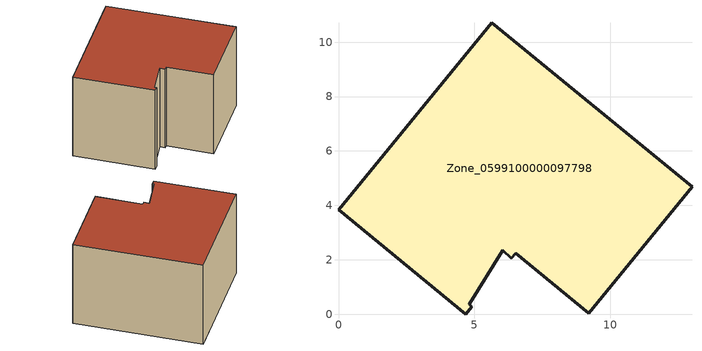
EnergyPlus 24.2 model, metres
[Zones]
Zone_0599100000097798
 floor ground (C_G): 4.68,0 0,3.83 5.63,10.71 13,4.68 9.2,0.03 6.51,2.24 6.36,2.05 6.05,2.35 4.81,0.36 4.9,0.27 z0
 wall outside (C_F): 5.63,10.71 0,3.83 4.68,0 4.9,0.27 4.81,0.36 6.05,2.35 6.36,2.05 6.51,2.24 9.2,0.03 13,4.68 5.63,10.71 z0:6.82
 roof outside (C_R): 0,3.83 4.68,0 4.9,0.27 4.81,0.36 6.05,2.35 6.36,2.05 6.51,2.24 9.2,0.03 13,4.68 5.63,10.71 z6.82
[BUILDING]
Pand.0599100000097798: North Axis=0; Terrain=City; Loads Convergence Tolerance Value=0.04; Temperature Convergence Tolerance Value=0.4; Solar Distribution=FullExterior; Maximum Number of Warmup Days=25; Minimum Number of Warmup Days=1
[Site:Location]
Rotterdam.The.Hague.AP_ZH_NLD Design_Conditions: Latitude=51.96; Longitude=4.45; Time Zone=1; Elevation=-4.5
[SITE:GROUNDTEMPERATURE:BUILDINGSURFACE]
18, 18, 18, 18, 18, 18, 18, 18, 18, 18, 18, 18
[MATERIAL] Thermal Absorptance=0.9; Solar Absorptance=0.7; Visible Absorptance=0.7
Name | Roughness | Thickness | Conductivity | Density | Specific Heat
G.TC.1946-1964 | MediumSmooth | 0.15 | 1 | 540 | 1210
F.TC.1946-1964 | Rough | 0.3 | 0.857143 | 1920 | 840
R.TC.1946-1964 | MediumRough | 0.2 | 0.235294 | 1500 | 1000
[CONSTRUCTION]
C_G: G.TC.1946-1964
C_F: F.TC.1946-1964
C_R: R.TC.1946-1964
[ZONE]
Zone_0599100000097798: Type=1; Multiplier=1; Ceiling Height=Autocalculate; Volume=Autocalculate; Floor Area=autocalculate; Part of Total Floor Area=Yes
[ZONEINFILTRATION:DESIGNFLOWRATE]
Infil_Zone_0599100000097798: Zone or ZoneList or Space or SpaceList=Zone_0599100000097798; Schedule=AlwaysOn; Design Flow Rate Calculation Method=Flow/Area; Flow Rate per Floor Area=0.003; Constant Term Coefficient=1; Temperature Term Coefficient=0; Velocity Term Coefficient=0; Velocity Squared Term Coefficient=0
[HVACTEMPLATE:ZONE:IDEALLOADSAIRSYSTEM]
Zone_0599100000097798: Maximum Heating Supply Air Temperature=50; Minimum Cooling Supply Air Temperature=13; Maximum Heating Supply Air Humidity Ratio=0.0156; Minimum Cooling Supply Air Humidity Ratio=0.0077; Heating Limit=NoLimit; Cooling Limit=NoLimit; Dehumidification Control Type=ConstantSensibleHeatRatio; Cooling Sensible Heat Ratio=0.7; Dehumidification Setpoint=60; Humidification Control Type=None; Humidification Setpoint=30; Outdoor Air Method=None; Outdoor Air Flow Rate per Person=0.00944; Outdoor Air Flow Rate per Zone Floor Area=0; Outdoor Air Flow Rate per Zone=0; Demand Controlled Ventilation Type=None; Outdoor Air Economizer Type=NoEconomizer; Heat Recovery Type=None; Sensible Heat Recovery Effectiveness=0.7; Latent Heat Recovery Effectiveness=0.65
[ZONECONTROL:THERMOSTAT]
ThermostatControl_Zone_0599100000097798: Zone or ZoneList=Zone_0599100000097798; Control Type Schedule=DualSetpointControlType; Control 1=Thermostat_Zone_0599100000097798; Temperature Difference Between Cutout And Setpoint=0
[THERMOSTATSETPOINT:DUALSETPOINT]
Thermostat_Zone_0599100000097798: Heating Setpoint Temperature Schedule=HeatingSetpoint_Zone_0599100000097798; Cooling Setpoint Temperature Schedule=CoolingSetpoint_Zone_0599100000097798
[SCHEDULE:COMPACT]
HeatingSetpoint_Zone_0599100000097798: Through: 12/31, For: AllDays, Until: 24:00, 21
CoolingSetpoint_Zone_0599100000097798: Through: 12/31, For: AllDays, Until: 24:00, 24
DualSetpointControlType: Through: 12/31, For: AllDays, Until: 24:00, 4
AlwaysOn: Through: 12/31, For: AllDays, Until: 24:00, 1
